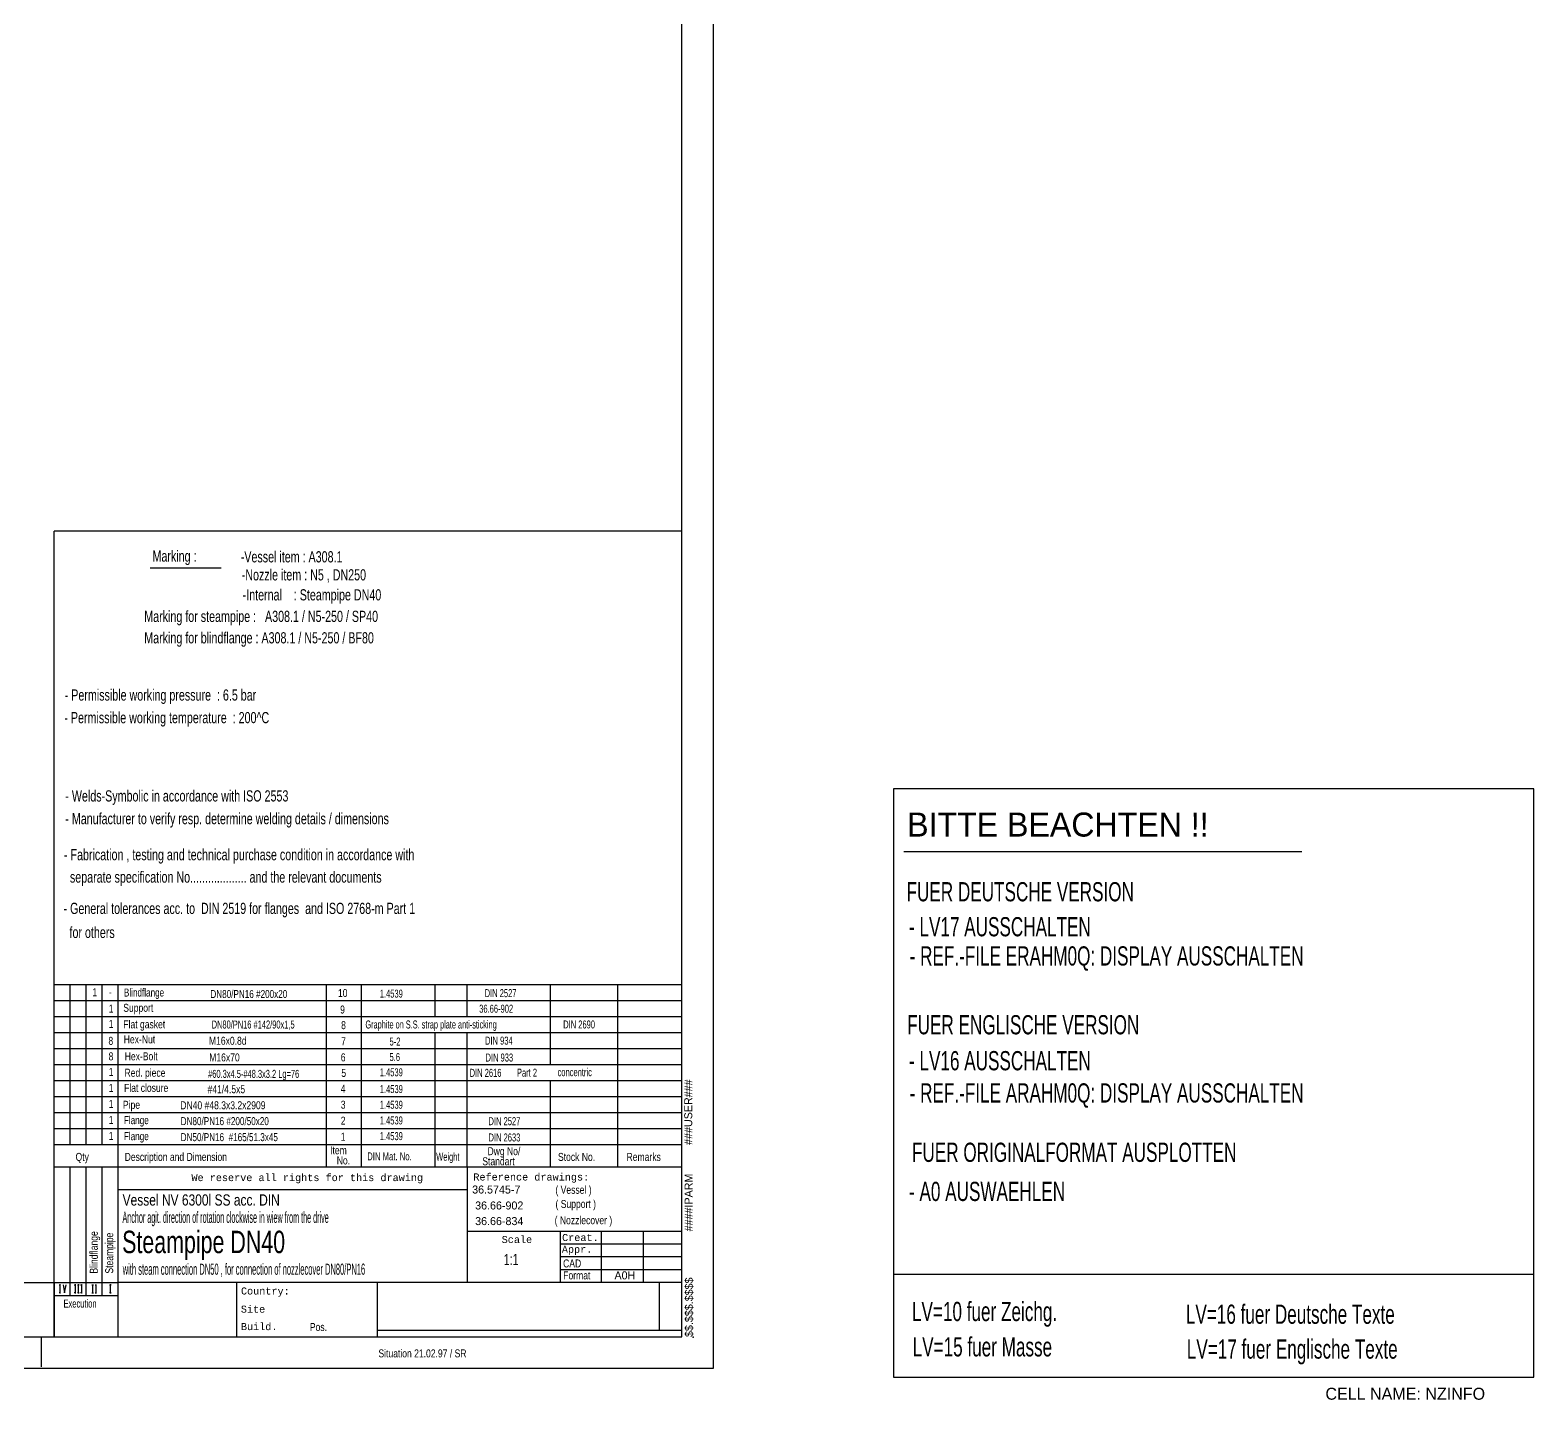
# Model space of a CAD drawing. Extents: x -1016 to 81, y 51 to 1250.
# Drawn here: x -389 to 80.8, y 50.9 to 478.8 of the extents above; entities that cross this region are included whole.
import ezdxf
from ezdxf.enums import TextEntityAlignment as Align

# ---------------------------------------------------------------- set-up
doc = ezdxf.new("R2010")
doc.units = 0
doc.header["$MEASUREMENT"] = 0
doc.linetypes.add('HIDDEN', pattern=[0.375, 0.25, -0.125])
for name, color, linetype in [('1', 7, 'CONTINUOUS'), ('10', 7, 'CONTINUOUS'), ('15', 7, 'CONTINUOUS'), ('17', 7, 'CONTINUOUS'), ('2', 7, 'CONTINUOUS')]:
    doc.layers.add(name, color=color, linetype=linetype)
doc.styles.add('MONOTXT', font='MONOTXT', dxfattribs={"height": 0.2})
doc.styles.get("Standard").update_dxf_attribs({"font": 'txt', "height": 0.2})

# ---------------------------------------------------------------- blocks, each defined once
blk = doc.blocks.new('NZINFO')
at = {"layer": '15', "color": 1, "linetype": 'Continuous'}
blk.add_line((130.993, 6564.473), (5105.115, 6564.473), dxfattribs=at)
at = {"layer": '15', "color": 7, "linetype": 'Continuous'}
blk.add_line((0, 1287.168), (8002.993, 1287.168), dxfattribs=at)
blk.add_lwpolyline([(0, 0), (8002.993, 0), (8002.993, 7347.389), (0, 7347.389)], close=True, dxfattribs=at)
at = {"layer": '15', "color": 1, "linetype": 'HIDDEN'}
for s, height, p in [('BITTE BEACHTEN !!', 299.983, (172.15, 6753.103)), ('CELL NAME: NZINFO', 149.992, (5398.138, -282.784))]:
    blk.add_text(s, height=height, dxfattribs=at).set_placement(p)
at = {"layer": '15', "color": 135, "linetype": 'HIDDEN', "width": 0.666665}
for s, p in [('FUER DEUTSCHE VERSION', (164.431, 5943.868)), ('- LV17 AUSSCHALTEN', (195.389, 5506.772)), ('- REF.-FILE ERAHM0Q: DISPLAY AUSSCHALTEN', (203.109, 5141.713)), ('LV=16 fuer Deutsche Texte', (3654.276, 666.123))]:
    blk.add_text(s, height=239.987, dxfattribs=at).set_placement(p)
at = {"layer": '15', "color": 215, "linetype": 'HIDDEN', "width": 0.666665}
for s, p in [('FUER ENGLISCHE VERSION', (172.15, 4282.281)), ('- LV16 AUSSCHALTEN', (195.389, 3833.026)), ('- REF.-FILE ARAHM0Q: DISPLAY AUSSCHALTEN', (203.109, 3430.248)), ('LV=17 fuer Englische Texte', (3666.235, 230.587))]:
    blk.add_text(s, height=239.987, dxfattribs=at).set_placement(p)
at = {"layer": '15', "color": 92, "linetype": 'HIDDEN', "width": 0.666665}
for s, p in [('FUER ORIGINALFORMAT AUSPLOTTEN', (232.347, 2688.57)), ('- A0 AUSWAEHLEN', (195.389, 2199.917)), ('LV=10 fuer Zeichg.', (232.347, 699.961))]:
    blk.add_text(s, height=239.987, dxfattribs=at).set_placement(p)
at = {"layer": '15', "color": 1, "linetype": 'HIDDEN', "width": 0.666665}
blk.add_text('LV=15 fuer Masse', height=239.987, dxfattribs=at).set_placement((240.827, 258.466))

msp = doc.modelspace()

# ---------------------------------------------------------------- linework, layer by layer
at = {"layer": '1', "color": 253, "linetype": 'Continuous'}
for p, q in [((-381.46, 93.81), (-381.46, 322.28)), ((-185.46, 322.28), (-381.46, 322.28)), ((-185.46, 180.59), (-381.46, 180.59)), ((-376.46, 130.59), (-376.46, 180.59)), ((-371.46, 140.59), (-371.46, 180.59)), ((-366.46, 130.59), (-366.46, 180.59)), ((-361.46, 93.9), (-361.46, 180.59)), ((-296.46, 123.59), (-296.46, 180.59)), ((-285.46, 123.59), (-285.46, 180.59)), ((-262.46, 170.59), (-262.46, 180.59)), ((-252.46, 170.59), (-252.46, 180.59)), ((-226.46, 155.59), (-226.46, 180.59)), ((-205.46, 123.59), (-205.46, 180.59)), ((-185.46, 175.59), (-381.46, 175.59)), ((-185.46, 170.59), (-381.46, 170.59)), ((-185.46, 165.59), (-381.46, 165.59)), ((-262.46, 135.59), (-262.46, 165.53)), ((-252.46, 130.59), (-252.46, 165.63)), ((-185.46, 160.59), (-381.46, 160.59)), ((-185.46, 155.59), (-381.46, 155.59)), ((-185.46, 150.59), (-381.46, 150.59)), ((-226.46, 123.59), (-226.46, 150.59)), ((-185.46, 145.59), (-381.46, 145.59)), ((-381.46, 70.59), (-381.46, 142.59)), ((-371.46, 130.59), (-371.46, 142.59)), ((-366.46, 130.59), (-366.46, 142.59)), ((-361.46, 70.59), (-361.46, 142.59)), ((-296.46, 123.59), (-296.46, 142.59)), ((-285.46, 123.59), (-285.46, 142.59)), ((-262.46, 130.59), (-262.46, 142.59)), ((-185.46, 140.59), (-381.46, 140.59)), ((-185.46, 135.59), (-381.46, 135.59)), ((-185.46, 130.59), (-381.46, 130.59)), ((-185.46, 130.59), (-381.46, 130.59)), ((-262.46, 123.59), (-262.46, 130.59)), ((-262.46, 123.59), (-262.46, 130.59)), ((-252.46, 123.59), (-252.46, 130.59)), ((-361.46, 123.59), (-381.46, 123.59)), ((-376.46, 83.59), (-376.46, 123.59)), ((-371.46, 83.59), (-371.46, 123.59)), ((-366.46, 83.59), (-366.46, 123.59)), ((-185.46, 123.59), (-361.46, 123.59)), ((-361.46, 70.59), (-361.46, 123.59)), ((-185.46, 123.59), (-361.46, 123.59)), ((-361.46, 70.59), (-361.46, 123.59)), ((-185.46, 123.59), (-361.46, 123.59)), ((-361.46, 70.59), (-361.46, 123.59)), ((-185.46, 123.59), (-361.46, 123.59)), ((-361.46, 70.59), (-361.46, 123.59)), ((-185.46, 123.59), (-361.46, 123.59)), ((-361.46, 70.59), (-361.46, 123.59)), ((-252.46, 123.59), (-252.46, 87.59)), ((-252.46, 116.59), (-361.46, 116.59)), ((-185.46, 103.59), (-252.46, 103.59)), ((-223.46, 103.59), (-223.46, 87.59)), ((-210.46, 87.59), (-210.46, 103.59)), ((-197.46, 103.59), (-197.46, 87.59)), ((-185.46, 99.59), (-223.46, 99.59)), ((-185.46, 95.59), (-223.46, 95.59)), ((-185.46, 91.59), (-223.46, 91.59)), ((-1006.46, 87.59), (-361.46, 87.59)), ((-381.46, 87.59), (-361.46, 87.59)), ((-381.46, 87.59), (-381.46, 70.59)), ((-381.46, 87.59), (-361.46, 87.59)), ((-185.46, 87.59), (-361.46, 87.59)), ((-324.46, 70.59), (-324.46, 87.59)), ((-280.46, 70.59), (-280.46, 87.59)), ((-192.46, 87.59), (-192.46, 72.59)), ((-381.46, 83.59), (-361.46, 83.59)), ((-385.46, 61.29), (-385.46, 70.59)), ((-185.46, 72.59), (-280.46, 72.59))]:
    msp.add_line(p, q, dxfattribs=at)
msp.add_lwpolyline([(-1006.46, 70.59), (-185.46, 70.59), (-185.46, 1239.59), (-1006.46, 1239.59), (-1006.46, 70.59)], dxfattribs=at)
at = {"layer": '1', "color": 92, "linetype": 'Continuous'}
msp.add_point((-181.92, 70.54), dxfattribs=at)
at = {"layer": '10', "color": 253, "linetype": 'Continuous'}
msp.add_lwpolyline([(-1016.34, 1249.42), (-175.59, 1249.42), (-175.59, 60.77), (-1016.34, 60.77), (-1016.34, 1249.42)], dxfattribs=at)
at = {"layer": '15', "color": 1, "linetype": 'Continuous'}
for p, q in [((-379.96, 86.84), (-379.46, 86.84)), ((-379.46, 86.84), (-379.71, 86.84)), ((-379.71, 86.84), (-379.71, 84.34)), ((-378.71, 86.84), (-378.21, 84.34)), ((-378.21, 84.34), (-377.71, 86.84)), ((-375.21, 86.84), (-374.71, 86.84)), ((-374.71, 86.84), (-374.96, 86.84)), ((-374.96, 86.84), (-374.96, 84.34)), ((-374.21, 86.84), (-373.71, 86.84)), ((-373.71, 86.84), (-373.96, 86.84)), ((-373.96, 86.84), (-373.96, 84.34)), ((-373.21, 86.84), (-372.71, 86.84)), ((-372.71, 86.84), (-372.96, 86.84)), ((-372.96, 86.84), (-372.96, 84.34)), ((-369.71, 86.84), (-369.21, 86.84)), ((-369.46, 86.84), (-369.46, 84.34)), ((-368.71, 86.84), (-368.21, 86.84)), ((-368.46, 86.84), (-368.46, 84.34)), ((-364.21, 86.84), (-363.71, 86.84)), ((-363.71, 86.84), (-363.96, 86.84)), ((-363.96, 86.84), (-363.96, 84.34)), ((-379.46, 84.34), (-379.96, 84.34)), ((-379.71, 84.34), (-379.46, 84.34)), ((-374.71, 84.34), (-375.21, 84.34)), ((-374.96, 84.34), (-374.71, 84.34)), ((-373.71, 84.34), (-374.21, 84.34)), ((-373.96, 84.34), (-373.71, 84.34)), ((-372.71, 84.34), (-373.21, 84.34)), ((-372.96, 84.34), (-372.71, 84.34)), ((-369.71, 84.34), (-369.21, 84.34)), ((-368.71, 84.34), (-368.21, 84.34)), ((-363.71, 84.34), (-364.21, 84.34)), ((-363.96, 84.34), (-363.71, 84.34))]:
    msp.add_line(p, q, dxfattribs=at)
at = {"layer": '17', "color": 215, "linetype": 'Continuous'}
msp.add_line((-329.33, 310.76), (-351.49, 310.76), dxfattribs=at)

# ---------------------------------------------------------------- block references
at = {"layer": '15', "color": 1, "linetype": 'HIDDEN', "xscale": 0.02500139698623503, "yscale": 0.02500139698623503}
msp.add_blockref('NZINFO', (-119.33, 58.06), dxfattribs=at)

# ---------------------------------------------------------------- texts
at = {"layer": '1', "color": 253, "linetype": 'Continuous'}
for s, p in [('###USER###', (-184.66, 130.59)), ('####IPARM', (-184.56, 103.59)), ('$$.$$$.$$$$', (-184.46, 70.59))]:
    msp.add_text(s, height=2.5, rotation=90, dxfattribs=at).set_placement(p, align=Align.TOP_LEFT)
at = {"layer": '1', "color": 253, "linetype": 'Continuous', "width": 0.8}
for s, p in [('CAD', (-222.5, 92.32)), ('Format', (-222.46, 88.59))]:
    msp.add_text(s, height=2.5, dxfattribs=at).set_placement(p)
at = {"layer": '1', "color": 253, "linetype": 'Continuous'}
msp.add_text('A0H', height=2.5, dxfattribs=at).set_placement((-206.46, 88.59))
at = {"layer": '15', "color": 1, "linetype": 'Continuous', "width": 0.8}
for s, p in [('1', (-369.52, 178.28)), ('10', (-292.84, 178.04)), ('-', (-364.42, 178.33)), ('1', (-364.42, 173.17)), ('9', (-292.15, 172.87)), ('1', (-364.44, 168.4)), ('8', (-291.84, 168)), ('8', (-364.54, 163.09)), ('7', (-291.84, 162.97)), ('8', (-364.48, 158.23)), ('6', (-291.95, 157.94)), ('1', (-364.44, 153.4)), ('5', (-291.79, 153.07)), ('1', (-364.44, 148.4)), ('4', (-291.96, 148.15)), ('1', (-364.44, 143.4)), ('3', (-291.96, 143.15)), ('1', (-364.44, 138.4)), ('2', (-291.96, 138.15)), ('1', (-364.44, 133.4)), ('1', (-291.96, 133.15))]:
    msp.add_text(s, height=2.5, dxfattribs=at).set_placement(p, align=Align.MIDDLE_LEFT)
at = {"layer": '15', "color": 1, "linetype": 'Continuous'}
for s, width, p in [('DN80/PN16 #200x20', 0.76, (-332.68, 176.47)), ('1.4539', 0.648, (-279.77, 176.59)), ('DIN 2527', 0.648, (-247.01, 176.74)), ('36.66-902', 0.648, (-248.72, 171.88)), ('DN80/PN16 #142/90x1,5', 0.5832, (-332.29, 166.94)), ('DIN 2690', 0.648, (-222.48, 166.96)), ('M16x0.8d', 0.8, (-333.13, 161.87)), ('DIN 934', 0.648, (-246.9, 161.91)), ('5-2', 0.648, (-276.72, 161.62)), ('M16x70', 0.8, (-333.04, 156.67)), ('5.6', 0.648, (-276.72, 156.79)), ('DIN 933', 0.648, (-246.75, 156.63)), ('#60.3x4.5-#48.3x3.2 Lg=76', 0.5832, (-333.39, 151.53)), ('1.4539', 0.648, (-279.77, 152.02)), ('DIN 2616', 0.648, (-251.7, 151.85)), ('#41/4.5x5', 0.8, (-333.57, 146.73)), ('1.4539', 0.648, (-279.77, 146.78)), ('DN40 #48.3x3.2x2909', 0.8, (-342.08, 141.72)), ('1.4539', 0.648, (-279.77, 141.88)), ('DN80/PN16 #200/50x20', 0.76, (-341.96, 136.76)), ('1.4539', 0.648, (-279.77, 136.98)), ('DIN 2527', 0.648, (-245.81, 136.75)), ('DN50/PN16  #165/51.3x45', 0.76, (-341.96, 131.76)), ('1.4539', 0.648, (-279.77, 132.08)), ('DIN 2633', 0.648, (-245.81, 131.67))]:
    msp.add_text(s, height=2.5, dxfattribs=dict(at, width=width)).set_placement(p)
at = {"layer": '15', "color": 1, "linetype": 'HIDDEN'}
for s, p in [('36.5745-7', (-250.91, 115.4)), ('36.66-902', (-249.98, 110.42)), ('36.66-834', (-249.98, 105.54))]:
    msp.add_text(s, height=2.5, dxfattribs=at).set_placement(p)
at = {"layer": '15', "color": 1, "linetype": 'HIDDEN', "width": 0.714286}
msp.add_text('1:1', height=3.5, dxfattribs=at).set_placement((-241.05, 93.06))
at = {"layer": '17', "color": 215, "linetype": 'HIDDEN'}
for s, height, width, p in [('Marking :', 3.499, 0.71449, (-350.77, 312.76)), ('-Vessel item : A308.1', 3.499, 0.71449, (-323.2, 312.53)), ('-Nozzle item : N5 , DN250', 3.499, 0.71449, (-322.89, 306.9)), ('-Internal    : Steampipe DN40', 3.499, 0.71449, (-322.6, 300.66)), ('Marking for steampipe :   A308.1 / N5-250 / SP40', 3.499, 0.71449, (-353.34, 293.93)), ('Marking for blindflange : A308.1 / N5-250 / BF80', 3.499, 0.71449, (-353.34, 287.23)), ('- Permissible working pressure  : 6.5 bar', 3.5, 0.714286, (-378.19, 269.37)), ('- Permissible working temperature  : 200^ C', 3.499, 0.71449, (-378.3, 262.3)), ('- Welds-Symbolic in accordance with ISO 2553', 3.5, 0.714286, (-378, 237.85)), ('- Manufacturer to verify resp. determine welding details / dimensions', 3.5, 0.714286, (-378, 230.76)), ('- Fabrication , testing and technical purchase condition in accordance with', 3.5, 0.714286, (-378.42, 219.5)), ('  separate specification No................... and the relevant documents', 3.5, 0.714286, (-378.42, 212.5)), ('- General tolerances acc. to  DIN 2519 for flanges  and ISO 2768-m Part 1 ', 3.5, 0.714286, (-378.55, 202.72)), ('  for others', 3.5, 0.714286, (-378.55, 195.22))]:
    msp.add_text(s, height=height, dxfattribs=dict(at, width=width)).set_placement(p)
at = {"layer": '17', "color": 215, "linetype": 'Continuous'}
for s, height, width, p in [('Blindflange', 2.5, 0.76, (-359.7, 176.94)), ('Support', 2.5, 0.8, (-359.9, 172.16)), ('Flat gasket', 2.5, 0.8, (-359.88, 167.01)), ('Graphite on S.S. strap plate anti-sticking', 2.5, 0.5484, (-284.26, 166.95)), ('Hex-Nut', 2.5, 0.8, (-359.75, 162.32)), ('Hex-Bolt', 2.5, 0.8, (-359.44, 157.01)), ('Red. piece', 2.5, 0.8, (-359.5, 151.88)), ('Part 2', 2.5, 0.648, (-236.93, 151.9)), ('concentric', 2.5, 0.648, (-224.24, 152.05)), ('Flat closure', 2.5, 0.8, (-359.65, 147.15)), ('Pipe', 2.5, 0.8, (-360, 141.86)), ('Flange', 2.5, 0.76, (-359.7, 137.07)), ('Flange', 2.5, 0.76, (-359.7, 132.07)), ('Qty', 2.5, 0.8, (-374.8, 125.59)), ('Description and Dimension', 2.5, 0.8, (-359.46, 125.59)), ('Item', 2.5, 0.8, (-295.28, 127.67)), ('No.', 2.5, 0.8, (-293.21, 124.47)), ('DIN Mat. No.', 2.5, 0.72, (-283.7, 125.76)), ('Weight', 2.5, 0.6796, (-262.16, 125.64)), ('Standart', 2.5, 0.8, (-247.74, 124.22)), ('Dwg No/', 2.5, 0.8, (-246.12, 127.38)), ('Stock No.', 2.5, 0.8, (-224.1, 125.59)), ('Remarks', 2.5, 0.8, (-202.68, 125.59)), ('( Vessel )', 2.5, 0.8, (-224.9, 115.32)), ('Vessel NV 6300l SS acc. DIN', 3.499, 0.800229, (-360.11, 111.64)), ('( Support )', 2.5, 0.8, (-224.87, 110.9)), ('Anchor agit. direction of rotation clockwise in wiew from the drive', 3.499, 0.442698, (-360.15, 106.22)), ('( Nozzlecover )', 2.5, 0.7996, (-225.14, 105.81)), ('Steampipe DN40', 7, 0.714143, (-360.25, 96.78)), ('with steam connection DN50 , for connection of nozzlecover DN80/PN16', 3.499, 0.440697, (-360.07, 90.02)), ('Execution', 2.5, 0.68, (-378.56, 79.78)), ('Situation 21.02.97 / SR', 2.5, 0.8, (-280.19, 64.22))]:
    msp.add_text(s, height=height, dxfattribs=dict(at, width=width)).set_placement(p)
at = {"layer": '17', "color": 215, "linetype": 'Continuous', "width": 0.7996}
for s, p in [('Blindflange', (-367.86, 90.4)), ('Steampipe', (-363.04, 90.4))]:
    msp.add_text(s, height=2.5, rotation=90, dxfattribs=at).set_placement(p)
at = {"layer": '2', "color": 253, "linetype": 'Continuous', "style": 'MONOTXT'}
for s, p in [('We reserve all rights for this drawing', (-338.6, 119.28)), ('Reference drawings:', (-250.54, 119.47)), ('Scale', (-241.69, 99.94)), ('Appr.', (-222.9, 96.88)), ('Creat.', (-222.82, 100.55)), ('Country:', (-323.13, 83.86)), ('Site', (-323.17, 78.19)), ('Build.', (-323.15, 72.74))]:
    msp.add_text(s, height=2.2, dxfattribs=at).set_placement(p)
at = {"layer": '2', "color": 253, "linetype": 'Continuous', "width": 0.8}
msp.add_text('Pos.', height=2.5, dxfattribs=at).set_placement((-301.61, 72.46))

doc.saveas('drawing.dxf')
